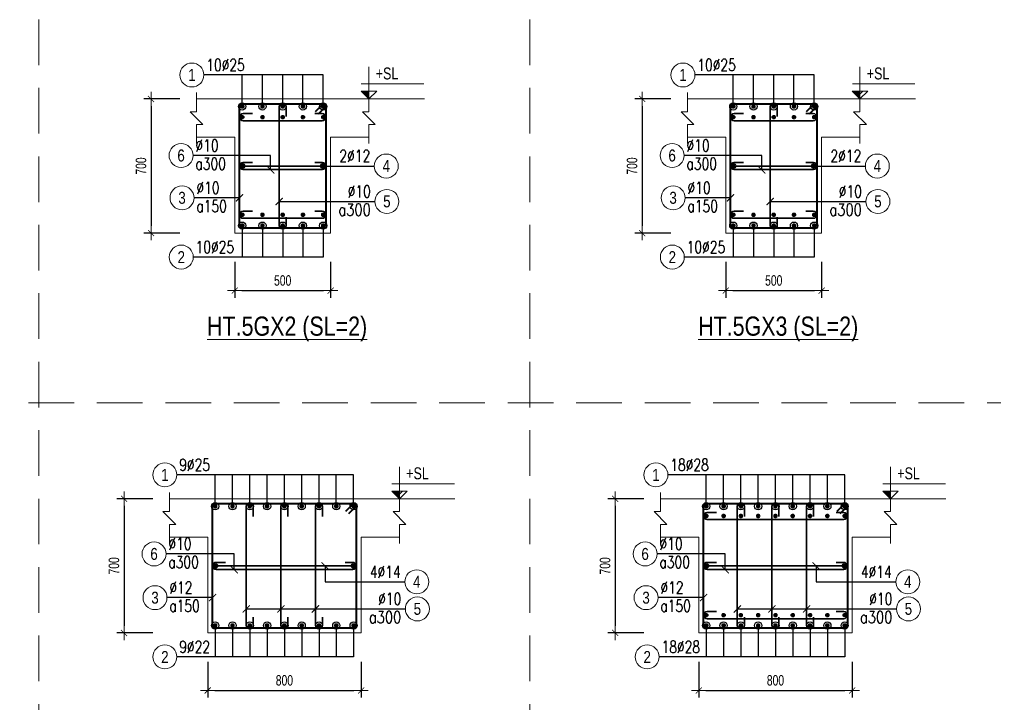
# Model space of a CAD drawing. Header units: millimetres. Extents: x 225489 to 327520, y -235866 to -221866.
# Drawn here: x 230511 to 235597, y -225435 to -221866 of the extents above; entities that cross this region are included whole.
import ezdxf
from ezdxf.enums import TextEntityAlignment as Align

# ---------------------------------------------------------------- set-up
doc = ezdxf.new("R2010")
doc.units = ezdxf.units.MM
doc.header["$PDMODE"] = 3
doc.linetypes.add('HIDDEN2', pattern=[4.762499999999999, 3.175, -1.5875])
doc.layers.get('0').update_dxf_attribs({"lineweight": 20})
doc.layers.get('Defpoints').update_dxf_attribs({"color": 151, "lineweight": 9})
for name, color, linetype, lineweight in [('NDC_S_ANNO', 7, 'Continuous', 20), ('NDC_S_CONTINUOUS', 3, 'Continuous', 20), ('NDC_S_DIM', 1, 'Continuous', 15), ('NDC_S_HIDDEN', 8, 'HIDDEN2', 13), ('NDC_S_REBAR', 4, 'Continuous', 35), ('NDC_S_STIRRUP', 4, 'Continuous', 40), ('NDC_S_TEXT SYMBOL', 7, 'Continuous', 20), ('NDC_S_THIN LINE', 8, 'Continuous', 9), ('NDC_S_VN TEXT', 7, 'Continuous', 20)]:
    doc.layers.add(name, color=color, linetype=linetype, lineweight=lineweight)
doc.styles.add('ARIAL', font='arial.ttf', dxfattribs={"width": 0.8})
doc.styles.add('NDC_ANNO', font='', dxfattribs={"width": 0.8})
doc.styles.add('NDC_DIM', font='', dxfattribs={"width": 0.75})
doc.styles.add('NDC_EN TXT', font='romans.shx', dxfattribs={"width": 0.8})
doc.styles.get('NDC_ANNO').set_extended_font_data('Dotum')
doc.styles.get('NDC_DIM').set_extended_font_data('Dotum')
doc.dimstyles.new('NDC_dim_25', dxfattribs={"dimscale": 25, "dimtxt": 2.2, "dimasz": 1.5, "dimexe": 1.5, "dimexo": 2.5, "dimgap": 1, "dimtad": 1, "dimdec": 0, "dimzin": 0, "dimdsep": 46, "dimtxsty": 'NDC_DIM', "dimblk": 'DIMMARK', "dimcen": 0.09, "dimdle": 1.2, "dimclrd": 1, "dimclre": 1, "dimclrt": 3, "dimadec": 0, "dimazin": 0, "dimtfac": 1, "dimtdec": 0, "dimtix": 1, "dimtofl": 0, "dimtmove": 0, "dimatfit": 3, "dimfxl": 6, "dimfxlon": 1, "dimtolj": 1, "dimtzin": 0, "dimarcsym": 0})

# ---------------------------------------------------------------- blocks, each defined once
blk = doc.blocks.new('kata_block_THEP')
at = {"layer": 'NDC_S_REBAR', "color": 0}
for p, q in [((-0.5, 0), (0.5, 0)), ((-0.3535533905960619, 0.353553390592424), (0.3535533905960619, -0.353553390592424)), ((0.3535533905960619, 0.353553390592424), (-0.3535533905960619, -0.353553390592424)), ((0, 0.5), (0, -0.5))]:
    blk.add_line(p, q, dxfattribs=at)
at = {"layer": 'NDC_S_REBAR', "color": 0, "const_width": 0.08333333333333334}
blk.add_lwpolyline([(-0.5, -1.818989403545856e-12, 1), (0.5000000000145519, -1.818989403545856e-12, 1), (-0.5, -1.818989403545856e-12, 1)], format="xyb", dxfattribs=at)
blk = doc.blocks.new('kata_block_TD')
at = {"color": 6, "linetype": 'ByBlock', "lineweight": -2, "style": 'ARIAL', "width": 0.8}
blk.add_attdef('SECTDET2', text='', height=5, dxfattribs=at).set_placement((0, 7.970649532882817), align=Align.CENTER)
at = {"color": 0, "linetype": 'ByBlock', "lineweight": -2, "style": 'ARIAL', "width": 0.8}
blk.add_attdef('SECTDET1', text='', height=5, dxfattribs=at).set_placement((0, 1.470649532882817), align=Align.CENTER)
at = {"color": 3, "lineweight": 25, "style": 'ARIAL', "width": 0.8}
blk.add_attdef('SSCALE', text='', height=2.5, dxfattribs=at).set_placement((0, -3.998868953555331), align=Align.CENTER)
blk = doc.blocks.new('kata_block_CT')
at = {"layer": 'NDC_S_ANNO'}
blk.add_hatch(color=3, dxfattribs=at).paths.add_polyline_path([(0, 1.596954857557648), (-1.612010908633238, 1.596954857557648), (0, 0)])
at = {"layer": 'NDC_S_ANNO', "ltscale": 50}
h = blk.add_hatch(dxfattribs=at)
h.set_pattern_fill('ANSI31', color=256, scale=1.406250541793835, style=0)
h.set_pattern_definition([(45.00000000000001, (0, 5.456968210637569e-12), (-3.157122508925224, 3.157122508925225), [])])
h.paths.add_polyline_path([(0, 1.596954857557648), (0, 0), (1.612010908924276, 1.596954857557648)])
for p, q in [((-1.592704896858777, 3.140833880479477), (11.46947077315417, 3.140833880479477)), ((11.56125648126181, 5.456968210637569e-12), (-1.63869572513795, 5.456968210637569e-12))]:
    blk.add_line(p, q, dxfattribs=at)
for points in [[(0, 6.69495074864426), (0, 0)], [(0, 0), (-1.612010908924276, 1.596954857557648), (0, 1.596954857557648)], [(0, 0), (1.612010908924276, 1.596954857557648), (0, 1.596954857557648)]]:
    blk.add_lwpolyline(points, dxfattribs=at)
at = {"layer": 'NDC_S_ANNO', "color": 8, "ltscale": 50}
blk.add_lwpolyline([(0, 0), (-1.612010908633238, 1.596954857557648), (0, 1.596954857557648)], dxfattribs=at)
at = {"layer": 'NDC_S_TEXT SYMBOL', "color": 3, "style": 'NDC_ANNO', "width": 0.8}
blk.add_attdef('CT', (1.409564409346785, 4.068271311703938), '', height=2.5, dxfattribs=at)
blk = doc.blocks.new('DIMMARK')
at = {"layer": 'NDC_S_DIM', "color": 1}
blk.add_line((-1.5, 0), (1, 0), dxfattribs=at)
at = {"layer": 'NDC_S_DIM', "color": 2, "const_width": 0.1}
blk.add_lwpolyline([(-0.4242640687119285, -0.4242640687119285), (0.4242640687119285, 0.4242640687119285)], dxfattribs=at)
blk = doc.blocks.new('*D20')
at = {"layer": 'Defpoints', "color": 0, "transparency": 16777216}
for p in [(231634.1379715346, -222980.4652427796), (232134.1379715346, -222980.4652427796), (232134.1379715346, -223280.4652427796)]:
    blk.add_point(p, dxfattribs=at)
at = {"layer": 'NDC_S_DIM', "color": 1, "lineweight": -2, "transparency": 16777216}
for p, q in [((231634.1379715346, -223130.4652427796), (231634.1379715346, -223317.9652427796)), ((232134.1379715346, -223130.4652427796), (232134.1379715346, -223317.9652427796)), ((231671.6379715346, -223280.4652427796), (232096.6379715346, -223280.4652427796))]:
    blk.add_line(p, q, dxfattribs=at)
at = {"layer": 'NDC_S_DIM', "color": 1, "lineweight": -2, "transparency": 16777216, "xscale": 37.5, "yscale": 37.5, "zscale": 37.5, "rotation": 180}
blk.add_blockref('DIMMARK', (231634.1379715346, -223280.4652427796), dxfattribs=at)
at = {"layer": 'NDC_S_DIM', "color": 1, "lineweight": -2, "transparency": 16777216, "xscale": 37.5, "yscale": 37.5, "zscale": 37.5}
blk.add_blockref('DIMMARK', (232134.1379715346, -223280.4652427796), dxfattribs=at)
at = {"layer": 'NDC_S_DIM', "color": 3, "transparency": 16777216, "insert": (231884.1379715346, -223227.9652427796), "char_height": 55.00000000000001, "attachment_point": 5, "style": 'NDC_DIM'}
blk.add_mtext('\\A1;500', dxfattribs=at)
blk = doc.blocks.new('*D21')
at = {"layer": 'Defpoints', "color": 0, "transparency": 16777216}
for p in [(231703.8110960789, -222280.4652427796), (231197.8110960789, -222980.4652427796), (231703.8110960789, -222980.4652427796)]:
    blk.add_point(p, dxfattribs=at)
at = {"layer": 'NDC_S_DIM', "color": 1, "lineweight": -2, "transparency": 16777216}
for p, q in [((231347.8110960789, -222280.4652427796), (231160.3110960789, -222280.4652427796)), ((231197.8110960789, -222317.9652427796), (231197.8110960789, -222942.9652427796)), ((231347.8110960789, -222980.4652427796), (231160.3110960789, -222980.4652427796))]:
    blk.add_line(p, q, dxfattribs=at)
at = {"layer": 'NDC_S_DIM', "color": 1, "lineweight": -2, "transparency": 16777216, "xscale": 37.5, "yscale": 37.5, "zscale": 37.5}
for p, rotation in [((231197.8110960789, -222280.4652427796), 90), ((231197.8110960789, -222980.4652427796), 270)]:
    blk.add_blockref('DIMMARK', p, dxfattribs=dict(at, rotation=rotation))
at = {"layer": 'NDC_S_DIM', "color": 3, "transparency": 16777216, "insert": (231145.3110960789, -222630.4652427796), "char_height": 55.00000000000001, "attachment_point": 5, "rotation": 90, "style": 'NDC_DIM'}
blk.add_mtext('\\A1;700', dxfattribs=at)
blk = doc.blocks.new('*U11')
blk.add_circle((-2.5, 0), 2.5)
at = {"layer": 'NDC_S_VN TEXT', "color": 3, "style": 'NDC_EN TXT', "width": 0.75}
blk.add_attdef('DK1', (0.5, 0.8455043070534884), '', height=2.5, dxfattribs=at)
at = {"layer": 'NDC_S_VN TEXT', "color": 7, "style": 'ARIAL', "width": 0.8}
blk.add_attdef('SH2', text='', height=2.5, dxfattribs=at).set_placement((-2.5, 0), align=Align.MIDDLE)
blk = doc.blocks.new('*U12')
blk.add_circle((-2.5, 0), 2.5)
at = {"layer": 'NDC_S_VN TEXT', "color": 3, "style": 'NDC_EN TXT', "width": 0.75}
for tag, p in [('DK1', (0.5, 0.8455043070534884)), ('KC1', (0.5, -2.972544307831413))]:
    blk.add_attdef(tag, p, '', height=2.5, dxfattribs=at)
at = {"layer": 'NDC_S_VN TEXT', "color": 7, "style": 'ARIAL', "width": 0.8}
blk.add_attdef('SH2', text='', height=2.5, dxfattribs=at).set_placement((-2.5, 0), align=Align.MIDDLE)
blk = doc.blocks.new('*U10')
blk.add_circle((2.5, 0), 2.5)
at = {"layer": 'NDC_S_VN TEXT', "color": 3, "style": 'NDC_EN TXT', "width": 0.75}
blk.add_attdef('DK2', text='', height=2.5, dxfattribs=at).set_placement((-0.85, 0.8455043070534884), align=Align.RIGHT)
at = {"layer": 'NDC_S_VN TEXT', "color": 7, "style": 'ARIAL', "width": 0.8}
blk.add_attdef('SH3', text='', height=2.5, dxfattribs=at).set_placement((2.5, 0), align=Align.MIDDLE)
blk = doc.blocks.new('*U15')
blk.add_circle((2.5, 0), 2.5)
at = {"layer": 'NDC_S_VN TEXT', "color": 3, "style": 'NDC_EN TXT'}
for tag, width, p in [('DK2', 0.75, (-0.85, 0.8455043070534884)), ('KC2', 0.8, (-0.85, -2.972544307831413))]:
    blk.add_attdef(tag, text='', height=2.5, dxfattribs=dict(at, width=width)).set_placement(p, align=Align.RIGHT)
at = {"layer": 'NDC_S_VN TEXT', "color": 7, "style": 'ARIAL', "width": 0.8}
blk.add_attdef('SH3', text='', height=2.5, dxfattribs=at).set_placement((2.5, 0), align=Align.MIDDLE)
blk = doc.blocks.new('*D22')
at = {"layer": 'Defpoints', "color": 0, "transparency": 16777216}
for p in [(234195.6489089031, -222980.4652427796), (234695.6489089031, -222980.4652427796), (234695.6489089031, -223280.4652427796)]:
    blk.add_point(p, dxfattribs=at)
at = {"layer": 'NDC_S_DIM', "color": 1, "lineweight": -2, "transparency": 16777216}
for p, q in [((234195.6489089031, -223130.4652427796), (234195.6489089031, -223317.9652427796)), ((234695.6489089031, -223130.4652427796), (234695.6489089031, -223317.9652427796)), ((234233.1489089031, -223280.4652427796), (234658.1489089031, -223280.4652427796))]:
    blk.add_line(p, q, dxfattribs=at)
at = {"layer": 'NDC_S_DIM', "color": 1, "lineweight": -2, "transparency": 16777216, "xscale": 37.5, "yscale": 37.5, "zscale": 37.5, "rotation": 180}
blk.add_blockref('DIMMARK', (234195.6489089031, -223280.4652427796), dxfattribs=at)
at = {"layer": 'NDC_S_DIM', "color": 1, "lineweight": -2, "transparency": 16777216, "xscale": 37.5, "yscale": 37.5, "zscale": 37.5}
blk.add_blockref('DIMMARK', (234695.6489089031, -223280.4652427796), dxfattribs=at)
at = {"layer": 'NDC_S_DIM', "color": 3, "transparency": 16777216, "insert": (234445.6489089031, -223227.9652427796), "char_height": 55.00000000000001, "attachment_point": 5, "style": 'NDC_DIM'}
blk.add_mtext('\\A1;500', dxfattribs=at)
blk = doc.blocks.new('*D23')
at = {"layer": 'Defpoints', "color": 0, "transparency": 16777216}
for p in [(234265.3220334474, -222280.4652427796), (233759.3220334474, -222980.4652427796), (234265.3220334474, -222980.4652427796)]:
    blk.add_point(p, dxfattribs=at)
at = {"layer": 'NDC_S_DIM', "color": 1, "lineweight": -2, "transparency": 16777216}
for p, q in [((233909.3220334474, -222280.4652427796), (233721.8220334474, -222280.4652427796)), ((233759.3220334474, -222317.9652427796), (233759.3220334474, -222942.9652427796)), ((233909.3220334474, -222980.4652427796), (233721.8220334474, -222980.4652427796))]:
    blk.add_line(p, q, dxfattribs=at)
at = {"layer": 'NDC_S_DIM', "color": 1, "lineweight": -2, "transparency": 16777216, "xscale": 37.5, "yscale": 37.5, "zscale": 37.5}
for p, rotation in [((233759.3220334474, -222280.4652427796), 90), ((233759.3220334474, -222980.4652427796), 270)]:
    blk.add_blockref('DIMMARK', p, dxfattribs=dict(at, rotation=rotation))
at = {"layer": 'NDC_S_DIM', "color": 3, "transparency": 16777216, "insert": (233706.8220334475, -222630.4652427796), "char_height": 55.00000000000001, "attachment_point": 5, "rotation": 90, "style": 'NDC_DIM'}
blk.add_mtext('\\A1;700', dxfattribs=at)
blk = doc.blocks.new('*D34')
at = {"layer": 'Defpoints', "color": 0, "transparency": 16777216}
for p in [(231493.1679104157, -225066.8943054419), (232293.1679104157, -225066.8943054419), (232293.1679104157, -225366.8943054419)]:
    blk.add_point(p, dxfattribs=at)
at = {"layer": 'NDC_S_DIM', "color": 1, "lineweight": -2, "transparency": 16777216}
for p, q in [((231493.1679104157, -225216.8943054419), (231493.1679104157, -225404.3943054419)), ((232293.1679104157, -225216.8943054419), (232293.1679104157, -225404.3943054419)), ((231530.6679104157, -225366.8943054419), (232255.6679104157, -225366.8943054419))]:
    blk.add_line(p, q, dxfattribs=at)
at = {"layer": 'NDC_S_DIM', "color": 1, "lineweight": -2, "transparency": 16777216, "xscale": 37.5, "yscale": 37.5, "zscale": 37.5, "rotation": 180}
blk.add_blockref('DIMMARK', (231493.1679104157, -225366.8943054419), dxfattribs=at)
at = {"layer": 'NDC_S_DIM', "color": 1, "lineweight": -2, "transparency": 16777216, "xscale": 37.5, "yscale": 37.5, "zscale": 37.5}
blk.add_blockref('DIMMARK', (232293.1679104157, -225366.8943054419), dxfattribs=at)
at = {"layer": 'NDC_S_DIM', "color": 3, "transparency": 16777216, "insert": (231893.1679104157, -225314.3943054419), "char_height": 55.00000000000001, "attachment_point": 5, "style": 'NDC_DIM'}
blk.add_mtext('\\A1;800', dxfattribs=at)
blk = doc.blocks.new('*D35')
at = {"layer": 'Defpoints', "color": 0, "transparency": 16777216}
for p in [(231562.84103496, -224366.8943054419), (231056.84103496, -225066.8943054419), (231562.84103496, -225066.8943054419)]:
    blk.add_point(p, dxfattribs=at)
at = {"layer": 'NDC_S_DIM', "color": 1, "lineweight": -2, "transparency": 16777216}
for p, q in [((231206.84103496, -224366.8943054419), (231019.34103496, -224366.8943054419)), ((231056.84103496, -224404.3943054419), (231056.84103496, -225029.3943054419)), ((231206.84103496, -225066.8943054419), (231019.34103496, -225066.8943054419))]:
    blk.add_line(p, q, dxfattribs=at)
at = {"layer": 'NDC_S_DIM', "color": 1, "lineweight": -2, "transparency": 16777216, "xscale": 37.5, "yscale": 37.5, "zscale": 37.5}
for p, rotation in [((231056.84103496, -224366.8943054419), 90), ((231056.84103496, -225066.8943054419), 270)]:
    blk.add_blockref('DIMMARK', p, dxfattribs=dict(at, rotation=rotation))
at = {"layer": 'NDC_S_DIM', "color": 3, "transparency": 16777216, "insert": (231004.3410349601, -224716.8943054418), "char_height": 55.00000000000001, "attachment_point": 5, "rotation": 90, "style": 'NDC_DIM'}
blk.add_mtext('\\A1;700', dxfattribs=at)
blk = doc.blocks.new('*D36')
at = {"layer": 'Defpoints', "color": 0, "transparency": 16777216}
for p in [(234054.6788477842, -225066.8943054419), (234854.6788477842, -225066.8943054419), (234854.6788477842, -225366.8943054419)]:
    blk.add_point(p, dxfattribs=at)
at = {"layer": 'NDC_S_DIM', "color": 1, "lineweight": -2, "transparency": 16777216}
for p, q in [((234054.6788477842, -225216.8943054419), (234054.6788477842, -225404.3943054419)), ((234854.6788477842, -225216.8943054419), (234854.6788477842, -225404.3943054419)), ((234092.1788477842, -225366.8943054419), (234817.1788477842, -225366.8943054419))]:
    blk.add_line(p, q, dxfattribs=at)
at = {"layer": 'NDC_S_DIM', "color": 1, "lineweight": -2, "transparency": 16777216, "xscale": 37.5, "yscale": 37.5, "zscale": 37.5, "rotation": 180}
blk.add_blockref('DIMMARK', (234054.6788477842, -225366.8943054419), dxfattribs=at)
at = {"layer": 'NDC_S_DIM', "color": 1, "lineweight": -2, "transparency": 16777216, "xscale": 37.5, "yscale": 37.5, "zscale": 37.5}
blk.add_blockref('DIMMARK', (234854.6788477842, -225366.8943054419), dxfattribs=at)
at = {"layer": 'NDC_S_DIM', "color": 3, "transparency": 16777216, "insert": (234454.6788477842, -225314.3943054419), "char_height": 55.00000000000001, "attachment_point": 5, "style": 'NDC_DIM'}
blk.add_mtext('\\A1;800', dxfattribs=at)
blk = doc.blocks.new('*D37')
at = {"layer": 'Defpoints', "color": 0, "transparency": 16777216}
for p in [(234124.3519723286, -224366.8943054419), (233618.3519723286, -225066.8943054419), (234124.3519723286, -225066.8943054419)]:
    blk.add_point(p, dxfattribs=at)
at = {"layer": 'NDC_S_DIM', "color": 1, "lineweight": -2, "transparency": 16777216}
for p, q in [((233768.3519723286, -224366.8943054419), (233580.8519723286, -224366.8943054419)), ((233618.3519723286, -224404.3943054419), (233618.3519723286, -225029.3943054419)), ((233768.3519723286, -225066.8943054419), (233580.8519723286, -225066.8943054419))]:
    blk.add_line(p, q, dxfattribs=at)
at = {"layer": 'NDC_S_DIM', "color": 1, "lineweight": -2, "transparency": 16777216, "xscale": 37.5, "yscale": 37.5, "zscale": 37.5}
for p, rotation in [((233618.3519723286, -224366.8943054419), 90), ((233618.3519723286, -225066.8943054419), 270)]:
    blk.add_blockref('DIMMARK', p, dxfattribs=dict(at, rotation=rotation))
at = {"layer": 'NDC_S_DIM', "color": 3, "transparency": 16777216, "insert": (233565.8519723286, -224716.8943054418), "char_height": 55.00000000000001, "attachment_point": 5, "rotation": 90, "style": 'NDC_DIM'}
blk.add_mtext('\\A1;700', dxfattribs=at)

msp = doc.modelspace()

# ---------------------------------------------------------------- linework, layer by layer
at = {"layer": 'NDC_S_CONTINUOUS'}
for points in [[(231434.1379715346, -222280.4652427796), (231634.1379715346, -222280.4652427796), (231634.1379715346, -222280.4652427796), (232134.1379715346, -222280.4652427796), (232134.1379715346, -222280.4652427796), (232334.1379715346, -222280.4652427796)], [(233995.6489089031, -222280.4652427796), (234195.6489089031, -222280.4652427796), (234195.6489089031, -222280.4652427796), (234695.6489089031, -222280.4652427796), (234695.6489089031, -222280.4652427796), (234895.6489089031, -222280.4652427796)], [(231434.1379715346, -222480.4652427796), (231634.1379715346, -222480.4652427796), (231634.1379715346, -222980.4652427796), (232134.1379715346, -222980.4652427796), (232134.1379715346, -222480.4652427796), (232334.1379715346, -222480.4652427796)], [(233995.6489089031, -222480.4652427796), (234195.6489089031, -222480.4652427796), (234195.6489089031, -222980.4652427796), (234695.6489089031, -222980.4652427796), (234695.6489089031, -222480.4652427796), (234895.6489089031, -222480.4652427796)], [(231293.1679104157, -224366.8943054419), (231493.1679104157, -224366.8943054419), (231493.1679104157, -224366.8943054419), (232293.1679104157, -224366.8943054419), (232293.1679104157, -224366.8943054419), (232493.1679104157, -224366.8943054419)], [(233854.6788477842, -224366.8943054419), (234054.6788477842, -224366.8943054419), (234054.6788477842, -224366.8943054419), (234854.6788477842, -224366.8943054419), (234854.6788477842, -224366.8943054419), (235054.6788477842, -224366.8943054419)], [(231293.1679104157, -224566.8943054419), (231493.1679104157, -224566.8943054419), (231493.1679104157, -225066.8943054419), (232293.1679104157, -225066.8943054419), (232293.1679104157, -224566.8943054419), (232493.1679104157, -224566.8943054419)], [(233854.6788477842, -224566.8943054419), (234054.6788477842, -224566.8943054419), (234054.6788477842, -225066.8943054419), (234854.6788477842, -225066.8943054419), (234854.6788477842, -224566.8943054419), (235054.6788477842, -224566.8943054419)]]:
    msp.add_lwpolyline(points, dxfattribs=at)
at = {"layer": 'NDC_S_HIDDEN', "ltscale": 75}
for p, q in [((230612.4073254404, -221865.8761660783), (230612.4073254404, -235865.8761660624)), ((233173.9182628089, -221865.8761660783), (233173.9182628089, -235865.8761660624)), ((238296.9401375461, -223865.8761660761), (225489.3854507033, -223865.8761660761))]:
    msp.add_line(p, q, dxfattribs=at)
at = {"layer": 'NDC_S_REBAR'}
for points in [[(231902.5699715346, -222372.809932713), (231902.5699715346, -222323.8967629031, 0.9999999999999999), (231865.7059715345, -222323.8967629031), (231865.7059715345, -222937.0332427796, 0.9999999999999999), (231902.5699715346, -222937.0332427796), (231902.5699715346, -222897.7763517708, -0.414213562)], [(234464.0809089032, -222372.809932713), (234464.0809089032, -222323.8967629031, 0.9999999999999999), (234427.2169089031, -222323.8967629031), (234427.2169089031, -222937.0332427796, 0.9999999999999999), (234464.0809089032, -222937.0332427796), (234464.0809089032, -222897.7763517708, -0.414213562)], [(231726.4831413444, -222357.0907661766), (231677.5699715346, -222357.0907661766, 0.9999999999999999), (231677.5699715346, -222393.9547661767), (232090.7059715345, -222393.9547661767, 0.9999999999999999), (232090.7059715345, -222357.0907661766), (232051.4490805257, -222357.0907661766, -0.414213562)], [(234287.994078713, -222357.0907661766), (234239.0809089032, -222357.0907661766, 0.9999999999999999), (234239.0809089032, -222393.9547661767), (234652.2169089031, -222393.9547661767, 0.9999999999999999), (234652.2169089031, -222357.0907661766), (234612.9600178943, -222357.0907661766, -0.414213562)], [(231726.4831413444, -222612.0332427796), (231677.5699715346, -222612.0332427796, 0.9999999999999999), (231677.5699715346, -222648.8972427797), (232090.7059715345, -222648.8972427797, 0.9999999999999999), (232090.7059715345, -222612.0332427796), (232051.4490805257, -222612.0332427796, -0.414213562)], [(234287.994078713, -222612.0332427796), (234239.0809089032, -222612.0332427796, 0.9999999999999999), (234239.0809089032, -222648.8972427797), (234652.2169089031, -222648.8972427797, 0.9999999999999999), (234652.2169089031, -222612.0332427796), (234612.9600178943, -222612.0332427796, -0.414213562)], [(231726.4831413444, -222866.5329353034), (231677.5699715346, -222866.5329353034, 0.9999999999999999), (231677.5699715346, -222903.3969353034), (232090.7059715345, -222903.3969353034, 0.9999999999999999), (232090.7059715345, -222866.5329353034), (232051.4490805257, -222866.5329353034, -0.414213562)], [(234287.994078713, -222866.5329353034), (234239.0809089032, -222866.5329353034, 0.9999999999999999), (234239.0809089032, -222903.3969353034), (234652.2169089031, -222903.3969353034, 0.9999999999999999), (234652.2169089031, -222866.5329353034), (234612.9600178943, -222866.5329353034, -0.414213562)], [(231730.9669068891, -224459.2389953752), (231730.9669068891, -224410.3258255653, 0.9999999999999999), (231694.102906889, -224410.3258255653), (231694.102906889, -225023.4623054418, 0.9999999999999999), (231730.9669068891, -225023.4623054418), (231730.9669068891, -224984.205414433, -0.414213562)], [(231911.4669068891, -224459.2389953752), (231911.4669068891, -224410.3258255653, 0.9999999999999999), (231874.602906889, -224410.3258255653), (231874.602906889, -225023.4623054418, 0.9999999999999999), (231911.4669068891, -225023.4623054418), (231911.4669068891, -224984.205414433, -0.414213562)], [(232091.9669068971, -224459.2389953752), (232091.9669068971, -224410.3258255654, 0.9999999999999999), (232055.1029068971, -224410.3258255654), (232055.1029068971, -225023.4623054418, 0.9999999999999999), (232091.9669068971, -225023.4623054418), (232091.9669068971, -224984.205414433, -0.414213562)], [(234147.0240175941, -224438.1278874741), (234098.1108477843, -224438.1278874741, 0.9999999999999999), (234098.1108477843, -224474.9918874742), (234811.2468477842, -224474.9918874742, 0.9999999999999999), (234811.2468477842, -224438.1278874741), (234771.9899567754, -224438.1278874741, -0.414213562)], [(234292.4778442576, -224459.2389953752), (234292.4778442576, -224410.3258255653, 0.9999999999999999), (234255.6138442576, -224410.3258255653), (234255.6138442576, -225023.4623054418, 0.9999999999999999), (234292.4778442576, -225023.4623054418), (234292.4778442576, -224984.205414433, -0.414213562)], [(234472.9778442576, -224459.2389953752), (234472.9778442576, -224410.3258255653, 0.9999999999999999), (234436.1138442576, -224410.3258255653), (234436.1138442576, -225023.4623054418, 0.9999999999999999), (234472.9778442576, -225023.4623054418), (234472.9778442576, -224984.205414433, -0.414213562)], [(234653.4778442657, -224459.2389953752), (234653.4778442657, -224410.3258255654, 0.9999999999999999), (234616.6138442656, -224410.3258255654), (234616.6138442656, -225023.4623054418, 0.9999999999999999), (234653.4778442657, -225023.4623054418), (234653.4778442657, -224984.205414433, -0.414213562)], [(231585.5130802256, -224698.4623054419), (231536.5999104157, -224698.4623054419, 0.9999999999999999), (231536.5999104157, -224735.3263054419), (232249.7359104157, -224735.3263054419, 0.9999999999999999), (232249.7359104157, -224698.4623054419), (232210.4790194069, -224698.4623054419, -0.414213562)], [(234147.0240175941, -224698.4623054419), (234098.1108477843, -224698.4623054419, 0.9999999999999999), (234098.1108477843, -224735.3263054419), (234811.2468477842, -224735.3263054419, 0.9999999999999999), (234811.2468477842, -224698.4623054419), (234771.9899567754, -224698.4623054419, -0.414213562)], [(234147.0240175941, -224955.625290905), (234098.1108477843, -224955.625290905, 0.9999999999999999), (234098.1108477843, -224992.489290905), (234811.2468477842, -224992.489290905, 0.9999999999999999), (234811.2468477842, -224955.625290905), (234771.9899567754, -224955.625290905, -0.414213562)]]:
    msp.add_lwpolyline(points, format="xyb", dxfattribs=at)
at = {"layer": 'NDC_S_STIRRUP'}
for points in [[(232055.1379715346, -222345.4652427796), (232095.1379715346, -222305.4652427796, -0.414213562), (232109.1379715346, -222319.4652427796), (232109.1379715346, -222941.4652427796, -0.414213562), (232095.1379715346, -222955.4652427796), (231673.1379715346, -222955.4652427796, -0.414213562), (231659.1379715346, -222941.4652427796), (231659.1379715346, -222319.4652427796, -0.414213562), (231673.1379715346, -222305.4652427796), (232095.1379715346, -222305.4652427796, -0.414213562), (232109.1379715346, -222319.4652427796), (232069.1379715346, -222359.4652427796)], [(234616.6489089031, -222345.4652427796), (234656.6489089031, -222305.4652427796, -0.414213562), (234670.6489089031, -222319.4652427796), (234670.6489089031, -222941.4652427796, -0.414213562), (234656.6489089031, -222955.4652427796), (234234.6489089031, -222955.4652427796, -0.414213562), (234220.6489089031, -222941.4652427796), (234220.6489089031, -222319.4652427796, -0.414213562), (234234.6489089031, -222305.4652427796), (234656.6489089031, -222305.4652427796, -0.414213562), (234670.6489089031, -222319.4652427796), (234630.6489089031, -222359.4652427796)], [(232214.1679104157, -224431.8943054419), (232254.1679104157, -224391.8943054419, -0.414213562), (232268.1679104157, -224405.8943054419), (232268.1679104157, -225027.8943054419, -0.414213562), (232254.1679104157, -225041.8943054419), (231532.1679104157, -225041.8943054419, -0.414213562), (231518.1679104157, -225027.8943054419), (231518.1679104157, -224405.8943054419, -0.414213562), (231532.1679104157, -224391.8943054419), (232254.1679104157, -224391.8943054419, -0.414213562), (232268.1679104157, -224405.8943054419), (232228.1679104157, -224445.8943054419)], [(234775.6788477842, -224431.8943054419), (234815.6788477842, -224391.8943054419, -0.414213562), (234829.6788477842, -224405.8943054419), (234829.6788477842, -225027.8943054419, -0.414213562), (234815.6788477842, -225041.8943054419), (234093.6788477842, -225041.8943054419, -0.414213562), (234079.6788477842, -225027.8943054419), (234079.6788477842, -224405.8943054419, -0.414213562), (234093.6788477842, -224391.8943054419), (234815.6788477842, -224391.8943054419, -0.414213562), (234829.6788477842, -224405.8943054419), (234789.6788477842, -224445.8943054419)]]:
    msp.add_lwpolyline(points, format="xyb", dxfattribs=at)
at = {"layer": 'NDC_S_THIN LINE'}
for points in [[(231434.1379715346, -222513.798576113), (231434.1379715346, -222413.798576113), (231467.4713048679, -222413.798576113), (231400.8046382013, -222347.1319094463), (231434.1379715346, -222347.1319094463), (231434.1379715346, -222247.1319094463)], [(232334.1379715346, -222513.798576113), (232334.1379715346, -222413.798576113), (232367.4713048679, -222413.798576113), (232300.8046382013, -222347.1319094463), (232334.1379715346, -222347.1319094463), (232334.1379715346, -222247.1319094463)], [(233995.6489089031, -222513.798576113), (233995.6489089031, -222413.798576113), (234028.9822422365, -222413.798576113), (233962.3155755698, -222347.1319094463), (233995.6489089031, -222347.1319094463), (233995.6489089031, -222247.1319094463)], [(234895.6489089031, -222513.798576113), (234895.6489089031, -222413.798576113), (234928.9822422365, -222413.798576113), (234862.3155755698, -222347.1319094463), (234895.6489089031, -222347.1319094463), (234895.6489089031, -222247.1319094463)], [(231293.1679104157, -224600.2276387752), (231293.1679104157, -224500.2276387752), (231326.5012437491, -224500.2276387752), (231259.8345770824, -224433.5609721085), (231293.1679104157, -224433.5609721085), (231293.1679104157, -224333.5609721085)], [(232493.1679104157, -224600.2276387752), (232493.1679104157, -224500.2276387752), (232526.5012437491, -224500.2276387752), (232459.8345770824, -224433.5609721085), (232493.1679104157, -224433.5609721085), (232493.1679104157, -224333.5609721085)], [(233854.6788477842, -224600.2276387752), (233854.6788477842, -224500.2276387752), (233888.0121811176, -224500.2276387752), (233821.3455144509, -224433.5609721085), (233854.6788477843, -224433.5609721085), (233854.6788477843, -224333.5609721085)], [(235054.6788477842, -224600.2276387752), (235054.6788477842, -224500.2276387752), (235088.0121811176, -224500.2276387752), (235021.3455144509, -224433.5609721085), (235054.6788477843, -224433.5609721085), (235054.6788477843, -224333.5609721085)]]:
    msp.add_lwpolyline(points, dxfattribs=at)

# ---------------------------------------------------------------- block references
at = {"layer": 'NDC_S_REBAR', "xscale": 22, "yscale": 22, "zscale": 22}
for p in [(231673.1379715346, -222319.4652427796), (232095.1379715346, -222319.4652427796), (234234.6489089031, -222319.4652427796), (234656.6489089031, -222319.4652427796), (231673.1379715346, -222375.5227661766), (232095.1379715346, -222375.5227661766), (234234.6489089031, -222375.5227661766), (234656.6489089031, -222375.5227661766), (231673.1379715346, -222630.4652427796), (232095.1379715346, -222630.4652427796), (234234.6489089031, -222630.4652427796), (234656.6489089031, -222630.4652427796), (231673.1379715346, -222884.9649353034), (231778.6379715346, -222884.9649353034), (231884.1379715346, -222884.9649353034), (231989.6379715346, -222884.9649353034), (232095.1379715346, -222884.9649353034), (234234.6489089031, -222884.9649353034), (234340.1489089031, -222884.9649353034), (234445.6489089031, -222884.9649353034), (234551.1489089031, -222884.9649353034), (234656.6489089031, -222884.9649353034), (231673.1379715346, -222941.4652427796), (231778.6379715346, -222941.4652427796), (231884.1379715346, -222941.4652427796), (231989.6379715346, -222941.4652427796), (232095.1379715346, -222941.4652427796), (234234.6489089031, -222941.4652427796), (234340.1489089031, -222941.4652427796), (234445.6489089031, -222941.4652427796), (234551.1489089031, -222941.4652427796), (234656.6489089031, -222941.4652427796), (231532.1679104157, -224405.8943054419), (231622.4179104157, -224405.8943054419), (231712.6679104157, -224405.8943054419), (231802.9179104157, -224405.8943054419), (231893.1679104157, -224405.8943054419), (231983.4179104157, -224405.8943054419), (232073.6679104157, -224405.8943054419), (232163.9179104157, -224405.8943054419), (232254.1679104157, -224405.8943054419), (234093.6788477842, -224405.8943054419), (234183.9288477842, -224405.8943054419), (234274.1788477842, -224405.8943054419), (234364.4288477842, -224405.8943054419), (234454.6788477842, -224405.8943054419), (234544.9288477842, -224405.8943054419), (234635.1788477842, -224405.8943054419), (234725.4288477842, -224405.8943054419), (234815.6788477842, -224405.8943054419), (234093.6788477842, -224456.5598874741), (234183.9288477842, -224456.5598874741), (234274.1788477842, -224456.5598874741), (234364.4288477842, -224456.5598874741), (234454.6788477842, -224456.5598874741), (234544.9288477842, -224456.5598874741), (234635.1788477842, -224456.5598874741), (234725.4288477842, -224456.5598874741), (234815.6788477842, -224456.5598874741), (231532.1679104157, -224716.8943054419), (232254.1679104157, -224716.8943054419), (234093.6788477842, -224716.8943054419), (234815.6788477842, -224716.8943054419), (234093.6788477842, -224974.0572909052), (234183.9288477842, -224974.0572909052), (234274.1788477842, -224974.0572909052), (234364.4288477842, -224974.0572909052), (234454.6788477842, -224974.0572909052), (234544.9288477842, -224974.0572909052), (234635.1788477842, -224974.0572909052), (234725.4288477842, -224974.0572909052), (234815.6788477842, -224974.0572909052), (231532.1679104157, -225027.8943054419), (231622.4179104157, -225027.8943054419), (231712.6679104157, -225027.8943054419), (231802.9179104157, -225027.8943054419), (231893.1679104157, -225027.8943054419), (231983.4179104157, -225027.8943054419), (232073.6679104157, -225027.8943054419), (232163.9179104157, -225027.8943054419), (232254.1679104157, -225027.8943054419), (234093.6788477842, -225027.8943054419), (234183.9288477842, -225027.8943054419), (234274.1788477842, -225027.8943054419), (234364.4288477842, -225027.8943054419), (234454.6788477842, -225027.8943054419), (234544.9288477842, -225027.8943054419), (234635.1788477842, -225027.8943054419), (234725.4288477842, -225027.8943054419), (234815.6788477842, -225027.8943054419)]:
    msp.add_blockref('kata_block_THEP', p, dxfattribs=at)
at = {"layer": 'NDC_S_REBAR', "xscale": -22, "yscale": 22, "zscale": 22, "rotation": 180}
for p in [(231778.6379715346, -222319.4652427796), (231884.1379715346, -222319.4652427796), (231989.6379715346, -222319.4652427796), (234340.1489089031, -222319.4652427796), (234445.6489089031, -222319.4652427796), (234551.1489089031, -222319.4652427796), (231778.6379715346, -222375.5227661766), (231884.1379715346, -222375.5227661766), (231989.6379715346, -222375.5227661766), (234340.1489089031, -222375.5227661766), (234445.6489089031, -222375.5227661766), (234551.1489089031, -222375.5227661766)]:
    msp.add_blockref('kata_block_THEP', p, dxfattribs=at)
at = {"layer": 'NDC_S_THIN LINE', "xscale": 25, "yscale": 25, "zscale": 25}
for name, p, values in [('*U11', (231473.1379715346, -222155.4652427796), {'SH2': '1', 'DK1': '10%%c25'}), ('*U11', (234034.6489089031, -222155.4652427796), {'SH2': '1', 'DK1': '10%%c25'}), ('*U12', (231416.6379715346, -222575.4652427796), {'SH2': '6', 'DK1': '%%c10', 'KC1': 'a300'}), ('*U12', (233978.1489089031, -222575.4652427796), {'SH2': '6', 'DK1': '%%c10', 'KC1': 'a300'}), ('*U10', (232362.0282153321, -222630.4652427796), {'SH3': '4', 'DK2': '2%%c12'}), ('*U10', (234923.5391527007, -222630.4652427796), {'SH3': '4', 'DK2': '2%%c12'}), ('*U12', (231421.6379715346, -222796.2859133892), {'SH2': '3', 'DK1': '%%c10', 'KC1': 'a150'}), ('*U15', (232365.1941703988, -222815.3815056664), {'SH3': '5', 'DK2': '%%c10', 'KC2': 'a300'}), ('*U12', (233983.1489089031, -222796.2859133892), {'SH2': '3', 'DK1': '%%c10', 'KC1': 'a150'}), ('*U15', (234926.7051077674, -222815.3815056664), {'SH3': '5', 'DK2': '%%c10', 'KC2': 'a300'}), ('*U11', (231417.6795236861, -223105.4652427796), {'SH2': '2', 'DK1': '10%%c25'}), ('*U11', (233979.1904610547, -223105.4652427796), {'SH2': '2', 'DK1': '10%%c25'}), ('*U11', (231332.1679104157, -224241.8943054419), {'SH2': '1', 'DK1': '9%%c25'}), ('*U11', (233893.6788477842, -224241.8943054419), {'SH2': '1', 'DK1': '18%%c28'}), ('*U12', (231275.6679104157, -224654.5874092672), {'SH2': '6', 'DK1': '%%c10', 'KC1': 'a300'}), ('*U12', (233837.1788477842, -224654.5874092672), {'SH2': '6', 'DK1': '%%c10', 'KC1': 'a300'}), ('*U10', (232521.0581542133, -224799.8024993314), {'SH3': '4', 'DK2': '4%%c14'}), ('*U10', (235082.5690915818, -224799.8024993314), {'SH3': '4', 'DK2': '4%%c14'}), ('*U12', (231280.6679104157, -224882.7149760514), {'SH2': '3', 'DK1': '%%c12', 'KC1': 'a150'}), ('*U12', (233842.1788477842, -224882.7149760514), {'SH2': '3', 'DK1': '%%c12', 'KC1': 'a150'}), ('*U15', (232524.22410928, -224941.5771358919), {'SH3': '5', 'DK2': '%%c10', 'KC2': 'a300'}), ('*U15', (235085.7350466485, -224941.5771358919), {'SH3': '5', 'DK2': '%%c10', 'KC2': 'a300'}), ('*U11', (231332.1679104157, -225191.8943054419), {'SH2': '2', 'DK1': '9%%c22'}), ('*U11', (233848.0837679962, -225191.8943054419), {'SH2': '2', 'DK1': '18%%c28'})]:
    msp.add_blockref(name, p, dxfattribs=at).add_auto_attribs(values)
at = {"layer": 'NDC_S_VN TEXT', "xscale": 25, "yscale": 25, "zscale": 25}
for p in [(232334.1379715346, -222280.4652427796), (234895.6489089031, -222280.4652427796), (232493.1679104157, -224366.8943054419), (235054.6788477842, -224366.8943054419)]:
    msp.add_blockref('kata_block_CT', p, dxfattribs=at).add_auto_attribs({'CT': '+SL'})
at = {"layer": 'NDC_S_VN TEXT'}
ref = msp.add_blockref('kata_block_TD', (231907.3963458922, -223545.3708897166), dxfattribs=dict(at, xscale=20, yscale=20, zscale=20))
ref.add_attrib('SECTDET1', '%%uHT.5GX2 (SL=2)', dxfattribs={"layer": '0', "color": 0, "linetype": 'ByBlock', "lineweight": -2, "height": 100, "style": 'ARIAL', "width": 0.8}).set_placement((231907.3963458922, -223515.957899059), align=Align.CENTER)
ref = msp.add_blockref('kata_block_TD', (234468.9072832607, -223545.3708897166), dxfattribs=dict(at, xscale=20, yscale=20, zscale=20))
ref.add_attrib('SECTDET1', '%%uHT.5GX3 (SL=2)', dxfattribs={"layer": '0', "color": 0, "linetype": 'ByBlock', "lineweight": -2, "height": 100, "style": 'ARIAL', "width": 0.8}).set_placement((234468.9072832607, -223515.957899059), align=Align.CENTER)

# ---------------------------------------------------------------- dimensions: what is measured, and where the dimension line sits
at = {"layer": 'NDC_S_DIM'}
for base, p1, p2, picture, middle in [((231197.8110960789, -222980.4652427796), (231703.8110960789, -222280.4652427796), (231703.8110960789, -222980.4652427796), '*D21', (231145.3110960789, -222630.4652427796)), ((233759.3220334474, -222980.4652427796), (234265.3220334474, -222280.4652427796), (234265.3220334474, -222980.4652427796), '*D23', (233706.8220334475, -222630.4652427796)), ((231056.84103496, -225066.8943054419), (231562.84103496, -224366.8943054419), (231562.84103496, -225066.8943054419), '*D35', (231004.3410349601, -224716.8943054418)), ((233618.3519723286, -225066.8943054419), (234124.3519723286, -224366.8943054419), (234124.3519723286, -225066.8943054419), '*D37', (233565.8519723286, -224716.8943054418))]:
    dim = msp.add_linear_dim(base=base, p1=p1, p2=p2, angle=270, dimstyle='NDC_dim_25', dxfattribs=at)
    dim.commit()
    dim.dimension.update_dxf_attribs({"geometry": picture, "text_midpoint": middle})
for base, p1, p2, picture, middle in [((232134.1379715346, -223280.4652427796), (231634.1379715346, -222980.4652427796), (232134.1379715346, -222980.4652427796), '*D20', (231884.1379715346, -223227.9652427796)), ((234695.6489089031, -223280.4652427796), (234195.6489089031, -222980.4652427796), (234695.6489089031, -222980.4652427796), '*D22', (234445.6489089031, -223227.9652427796)), ((232293.1679104157, -225366.8943054419), (231493.1679104157, -225066.8943054419), (232293.1679104157, -225066.8943054419), '*D34', (231893.1679104157, -225314.3943054419)), ((234854.6788477842, -225366.8943054419), (234054.6788477842, -225066.8943054419), (234854.6788477842, -225066.8943054419), '*D36', (234454.6788477842, -225314.3943054419))]:
    dim = msp.add_linear_dim(base=base, p1=p1, p2=p2, dimstyle='NDC_dim_25', dxfattribs=at)
    dim.commit()
    dim.dimension.update_dxf_attribs({"geometry": picture, "text_midpoint": middle})

# ---------------------------------------------------------------- leaders
at = {"layer": 'NDC_S_THIN LINE'}
for points, override in [([(231673.1379715346, -222319.4652427796), (231673.1379715346, -222155.4652427796), (231473.1379715346, -222155.4652427796)], {"dimldrblk": 'DotBlank'}), ([(231778.6379715346, -222319.4652427796), (231778.6379715346, -222155.4652427796), (231473.1379715346, -222155.4652427796)], {"dimldrblk": 'DotBlank'}), ([(231884.1379715347, -222319.4652427796), (231884.1379715347, -222155.4652427796), (231473.1379715346, -222155.4652427796)], {"dimldrblk": 'DotBlank'}), ([(231989.6379715347, -222319.4652427796), (231989.6379715347, -222155.4652427796), (231473.1379715346, -222155.4652427796)], {"dimldrblk": 'DotBlank'}), ([(232095.1379715346, -222319.4652427796), (232095.1379715346, -222155.4652427796), (231473.1379715346, -222155.4652427796)], {"dimldrblk": 'DotBlank'}), ([(234234.6489089031, -222319.4652427796), (234234.6489089031, -222155.4652427796), (234034.6489089031, -222155.4652427796)], {"dimldrblk": 'DotBlank'}), ([(234340.1489089031, -222319.4652427796), (234340.1489089031, -222155.4652427796), (234034.6489089031, -222155.4652427796)], {"dimldrblk": 'DotBlank'}), ([(234445.6489089033, -222319.4652427796), (234445.6489089033, -222155.4652427796), (234034.6489089031, -222155.4652427796)], {"dimldrblk": 'DotBlank'}), ([(234551.1489089033, -222319.4652427796), (234551.1489089033, -222155.4652427796), (234034.6489089031, -222155.4652427796)], {"dimldrblk": 'DotBlank'}), ([(234656.6489089031, -222319.4652427796), (234656.6489089031, -222155.4652427796), (234034.6489089031, -222155.4652427796)], {"dimldrblk": 'DotBlank'}), ([(231821.4713048679, -222650.4652427796), (231821.4713048679, -222575.4652427796), (231416.6379715346, -222575.4652427796)], {"dimldrblk": 'ArchTick'}), ([(234382.9822422365, -222650.4652427796), (234382.9822422365, -222575.4652427796), (233978.1489089031, -222575.4652427796)], {"dimldrblk": 'ArchTick'}), ([(231673.1379715346, -222630.4652427796), (232101.1379715346, -222630.4652427796)], {"dimasz": 1, "dimldrblk": 'DotBlank'}), ([(232095.1379715346, -222630.4652427796), (231673.1379715346, -222630.4652427796)], {"dimasz": 1, "dimldrblk": 'DotBlank'}), ([(232095.1379715346, -222630.4652427796), (232362.0282153321, -222630.4652427796)], {"dimldrblk": 'DotSmall'}), ([(234234.6489089031, -222630.4652427796), (234662.6489089031, -222630.4652427796)], {"dimasz": 1, "dimldrblk": 'DotBlank'}), ([(234656.6489089031, -222630.4652427796), (234234.6489089031, -222630.4652427796)], {"dimasz": 1, "dimldrblk": 'DotBlank'}), ([(234656.6489089031, -222630.4652427796), (234923.5391527007, -222630.4652427796)], {"dimldrblk": 'DotSmall'}), ([(231659.1379715346, -222796.2859133892), (231421.6379715346, -222796.2859133892)], {"dimldrblk": 'ArchTick'}), ([(231865.7059715345, -222815.3815056664), (232365.1941703988, -222815.3815056664)], {"dimldrblk": 'ArchTick'}), ([(234220.6489089031, -222796.2859133892), (233983.1489089031, -222796.2859133892)], {"dimldrblk": 'ArchTick'}), ([(234427.2169089031, -222815.3815056664), (234926.7051077674, -222815.3815056664)], {"dimldrblk": 'ArchTick'}), ([(231673.1379715346, -222941.4652427796), (231673.1379715346, -223105.4652427796), (231417.6795236861, -223105.4652427796)], {"dimldrblk": 'DotBlank'}), ([(231778.6379715346, -222941.4652427796), (231778.6379715346, -223105.4652427796), (231417.6795236861, -223105.4652427796)], {"dimldrblk": 'DotBlank'}), ([(231884.1379715346, -222941.4652427796), (231884.1379715346, -223105.4652427796), (231417.6795236861, -223105.4652427796)], {"dimldrblk": 'DotBlank'}), ([(231989.6379715346, -222941.4652427796), (231989.6379715346, -223105.4652427796), (231417.6795236861, -223105.4652427796)], {"dimldrblk": 'DotBlank'}), ([(232095.1379715346, -222941.4652427796), (232095.1379715346, -223105.4652427796), (231417.6795236861, -223105.4652427796)], {"dimldrblk": 'DotBlank'}), ([(234234.6489089031, -222941.4652427796), (234234.6489089031, -223105.4652427796), (233979.1904610547, -223105.4652427796)], {"dimldrblk": 'DotBlank'}), ([(234340.1489089031, -222941.4652427796), (234340.1489089031, -223105.4652427796), (233979.1904610547, -223105.4652427796)], {"dimldrblk": 'DotBlank'}), ([(234445.6489089031, -222941.4652427796), (234445.6489089031, -223105.4652427796), (233979.1904610547, -223105.4652427796)], {"dimldrblk": 'DotBlank'}), ([(234551.1489089031, -222941.4652427796), (234551.1489089031, -223105.4652427796), (233979.1904610547, -223105.4652427796)], {"dimldrblk": 'DotBlank'}), ([(234656.6489089031, -222941.4652427796), (234656.6489089031, -223105.4652427796), (233979.1904610547, -223105.4652427796)], {"dimldrblk": 'DotBlank'}), ([(231532.1679104157, -224405.8943054419), (231532.1679104157, -224241.8943054419), (231332.1679104157, -224241.8943054419)], {"dimldrblk": 'DotBlank'}), ([(232254.1679104157, -224405.8943054419), (232254.1679104157, -224241.8943054419), (231332.1679104157, -224241.8943054419)], {"dimldrblk": 'DotBlank'}), ([(231622.4179104155, -224405.8943054418), (231622.4179104155, -224241.8943054418), (231422.4179104155, -224241.8943054418)], {"dimldrblk": 'DotBlank'}), ([(231712.6679104155, -224405.8943054419), (231712.6679104155, -224241.8943054419), (231512.6679104155, -224241.8943054419)], {"dimldrblk": 'DotBlank'}), ([(231802.9179104155, -224405.8943054418), (231802.9179104155, -224241.8943054418), (231602.9179104155, -224241.8943054418)], {"dimldrblk": 'DotBlank'}), ([(231893.1679104155, -224405.8943054419), (231893.1679104155, -224241.8943054419), (231693.1679104155, -224241.8943054419)], {"dimldrblk": 'DotBlank'}), ([(231983.4179104155, -224405.8943054418), (231983.4179104155, -224241.8943054418), (231783.4179104155, -224241.8943054418)], {"dimldrblk": 'DotBlank'}), ([(232073.6679104155, -224405.8943054418), (232073.6679104155, -224241.8943054418), (231873.6679104155, -224241.8943054418)], {"dimldrblk": 'DotBlank'}), ([(232163.9179104157, -224405.8943054419), (232163.9179104157, -224241.8943054419), (231963.9179104157, -224241.8943054419)], {"dimldrblk": 'DotBlank'}), ([(234093.6788477842, -224405.8943054419), (234093.6788477842, -224241.8943054419), (233893.6788477842, -224241.8943054419)], {"dimldrblk": 'DotBlank'}), ([(234815.6788477842, -224405.8943054419), (234815.6788477842, -224241.8943054419), (233893.6788477842, -224241.8943054419)], {"dimldrblk": 'DotBlank'}), ([(234183.9288477841, -224405.8943054418), (234183.9288477841, -224241.8943054418), (233983.9288477841, -224241.8943054418)], {"dimldrblk": 'DotBlank'}), ([(234274.1788477841, -224405.8943054419), (234274.1788477841, -224241.8943054419), (234074.1788477841, -224241.8943054419)], {"dimldrblk": 'DotBlank'}), ([(234364.4288477841, -224405.8943054418), (234364.4288477841, -224241.8943054418), (234164.4288477841, -224241.8943054418)], {"dimldrblk": 'DotBlank'}), ([(234454.6788477841, -224405.8943054419), (234454.6788477841, -224241.8943054419), (234254.6788477841, -224241.8943054419)], {"dimldrblk": 'DotBlank'}), ([(234544.9288477841, -224405.8943054418), (234544.9288477841, -224241.8943054418), (234344.9288477841, -224241.8943054418)], {"dimldrblk": 'DotBlank'}), ([(234635.1788477841, -224405.8943054418), (234635.1788477841, -224241.8943054418), (234435.1788477841, -224241.8943054418)], {"dimldrblk": 'DotBlank'}), ([(234725.4288477842, -224405.8943054419), (234725.4288477842, -224241.8943054419), (234525.4288477842, -224241.8943054419)], {"dimldrblk": 'DotBlank'}), ([(231631.0967932747, -224736.8943054419), (231631.0967932747, -224654.5874092672), (231275.6679104157, -224654.5874092672)], {"dimldrblk": 'ArchTick'}), ([(234192.6077306433, -224736.8943054419), (234192.6077306432, -224654.5874092672), (233837.1788477842, -224654.5874092672)], {"dimldrblk": 'ArchTick'}), ([(231532.1679104157, -224716.8943054419), (232260.1679104157, -224716.8943054419)], {"dimasz": 1, "dimldrblk": 'DotBlank'}), ([(232254.1679104157, -224716.8943054419), (231532.1679104157, -224716.8943054419)], {"dimasz": 1, "dimldrblk": 'DotBlank'}), ([(232105.2168580015, -224716.8943054419), (232105.2168580015, -224799.8024993314), (232521.0581542133, -224799.8024993314)], {"dimldrblk": 'ArchTick'}), ([(234093.6788477842, -224716.8943054419), (234821.6788477842, -224716.8943054419)], {"dimasz": 1, "dimldrblk": 'DotBlank'}), ([(234815.6788477842, -224716.8943054419), (234093.6788477842, -224716.8943054419)], {"dimasz": 1, "dimldrblk": 'DotBlank'}), ([(234666.7277953701, -224716.8943054419), (234666.7277953701, -224799.8024993314), (235082.5690915818, -224799.8024993314)], {"dimldrblk": 'ArchTick'}), ([(231518.1679104157, -224882.7149760514), (231280.6679104157, -224882.7149760514)], {"dimldrblk": 'ArchTick'}), ([(234079.6788477842, -224882.7149760514), (233842.1788477842, -224882.7149760514)], {"dimldrblk": 'ArchTick'}), ([(231694.102906889, -224941.5771358919), (232524.22410928, -224941.5771358919)], {"dimldrblk": 'ArchTick'}), ([(231874.602906889, -224941.5771358919), (232524.22410928, -224941.5771358919)], {"dimldrblk": 'ArchTick'}), ([(232055.1029068971, -224941.5771358919), (232524.22410928, -224941.5771358919)], {"dimldrblk": 'ArchTick'}), ([(234255.6138442576, -224941.5771358919), (235085.7350466485, -224941.5771358919)], {"dimldrblk": 'ArchTick'}), ([(234436.1138442576, -224941.5771358919), (235085.7350466485, -224941.5771358919)], {"dimldrblk": 'ArchTick'}), ([(234616.6138442656, -224941.5771358919), (235085.7350466485, -224941.5771358919)], {"dimldrblk": 'ArchTick'}), ([(231532.1679104157, -225027.8943054419), (231532.1679104157, -225191.8943054419), (231332.1679104157, -225191.8943054419)], {"dimldrblk": 'DotBlank'}), ([(232254.1679104157, -225027.8943054419), (232254.1679104157, -225191.8943054419), (231332.1679104157, -225191.8943054419)], {"dimldrblk": 'DotBlank'}), ([(231622.4179104155, -225027.8943054418), (231622.4179104155, -225191.8943054418), (231422.4179104155, -225191.8943054418)], {"dimldrblk": 'DotBlank'}), ([(231712.6679104155, -225027.8943054419), (231712.6679104155, -225191.8943054419), (231512.6679104155, -225191.8943054419)], {"dimldrblk": 'DotBlank'}), ([(231802.9179104155, -225027.8943054418), (231802.9179104155, -225191.8943054418), (231602.9179104155, -225191.8943054418)], {"dimldrblk": 'DotBlank'}), ([(231893.1679104155, -225027.8943054419), (231893.1679104155, -225191.8943054419), (231693.1679104155, -225191.8943054419)], {"dimldrblk": 'DotBlank'}), ([(231983.4179104155, -225027.8943054418), (231983.4179104155, -225191.8943054418), (231783.4179104155, -225191.8943054418)], {"dimldrblk": 'DotBlank'}), ([(232073.6679104155, -225027.8943054418), (232073.6679104155, -225191.8943054418), (231873.6679104155, -225191.8943054418)], {"dimldrblk": 'DotBlank'}), ([(232163.9179104157, -225027.8943054419), (232163.9179104157, -225191.8943054419), (231963.9179104157, -225191.8943054419)], {"dimldrblk": 'DotBlank'}), ([(234093.6788477842, -225027.8943054419), (234093.6788477842, -225191.8943054419), (233848.0837679962, -225191.8943054419)], {"dimldrblk": 'DotBlank'}), ([(234815.6788477842, -225027.8943054419), (234815.6788477842, -225191.8943054419), (233848.0837679962, -225191.8943054419)], {"dimldrblk": 'DotBlank'}), ([(234183.9288477841, -225027.8943054418), (234183.9288477841, -225191.8943054418), (233983.9288477841, -225191.8943054418)], {"dimldrblk": 'DotBlank'}), ([(234274.1788477841, -225027.8943054419), (234274.1788477841, -225191.8943054419), (234074.1788477841, -225191.8943054419)], {"dimldrblk": 'DotBlank'}), ([(234364.4288477841, -225027.8943054418), (234364.4288477841, -225191.8943054418), (234164.4288477841, -225191.8943054418)], {"dimldrblk": 'DotBlank'}), ([(234454.6788477841, -225027.8943054419), (234454.6788477841, -225191.8943054419), (234254.6788477841, -225191.8943054419)], {"dimldrblk": 'DotBlank'}), ([(234544.9288477841, -225027.8943054418), (234544.9288477841, -225191.8943054418), (234344.9288477841, -225191.8943054418)], {"dimldrblk": 'DotBlank'}), ([(234635.1788477841, -225027.8943054418), (234635.1788477841, -225191.8943054418), (234435.1788477841, -225191.8943054418)], {"dimldrblk": 'DotBlank'}), ([(234725.4288477842, -225027.8943054419), (234725.4288477842, -225191.8943054419), (234525.4288477842, -225191.8943054419)], {"dimldrblk": 'DotBlank'})]:
    msp.add_leader(points, dimstyle='NDC_dim_25', override=override, dxfattribs=at)

doc.saveas('drawing.dxf')
